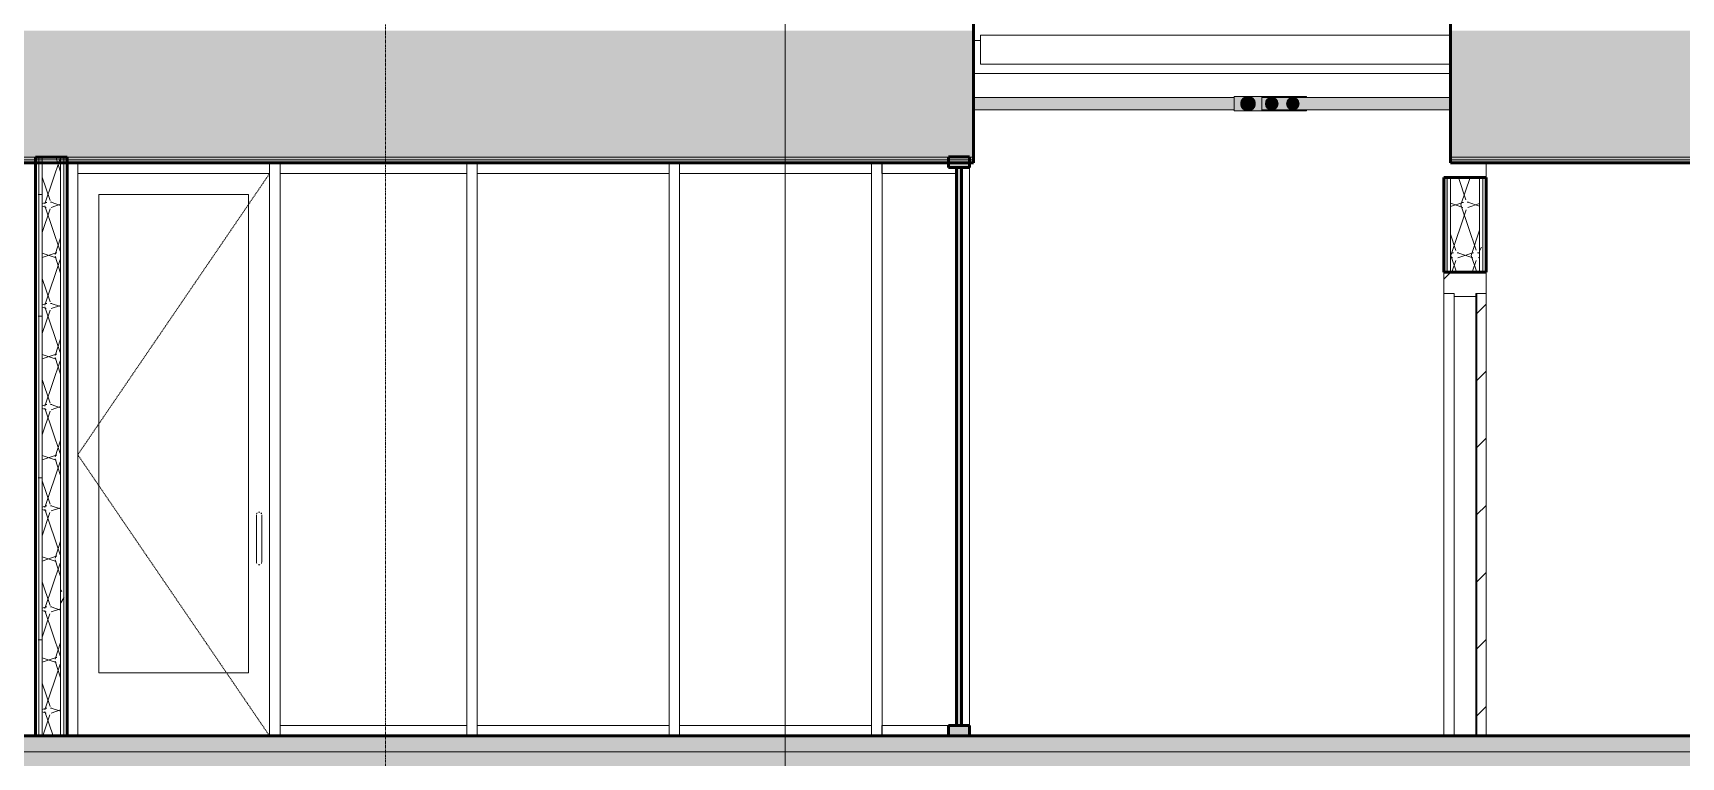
# Model space of a CAD drawing. Header units: inches. Extents: x 9661 to 15313, y -337 to 660.
# Drawn here: x 11468.3 to 11781, y -4 to 133.4 of the extents above; entities that cross this region are included whole.
import ezdxf

# ---------------------------------------------------------------- set-up
doc = ezdxf.new("R2010")
doc.units = ezdxf.units.IN
doc.header["$MEASUREMENT"] = 0
doc.linetypes.add('Dash 1_16_', pattern=[0.125, 0.0625, -0.0625])
doc.linetypes.add('Grid Line 1_2_', pattern=[0.875, 0.5, -0.125, 0.125, -0.125])
for name, color, linetype, lineweight in [('0-1', 7, 'Continuous', 5), ('0-3', 135, 'Continuous', 13), ('A-DOOR-1', 7, 'Dash 1_16_', 9), ('A-DOOR-2', 7, 'Continuous', 9), ('A-DOOR-3', 50, 'Continuous', 20), ('A-DOOR-FRAM', 31, 'Continuous', 9), ('A-DOOR-FRAM-1', 7, 'Continuous', 9), ('A-DOOR-FRAM-2', 50, 'Continuous', 20), ('A-FLOR-1', 135, 'Continuous', 13), ('A-FLOR-3', 251, 'Continuous', 5), ('A-FLOR-5', 192, 'Continuous', 50), ('A-FLOR-LEVL-1', 51, 'Grid Line 1_2_', 9), ('A-FLOR-MCUT', 51, 'Continuous', 13), ('A-FLOR-PATT-1', 8, 'Continuous', 9), ('A-GLAZ-CURT-2', 90, 'Continuous', 9), ('A-GLAZ-CURT-3', 250, 'Continuous', 50), ('A-GLAZ-CWMG-1', 55, 'Continuous', 9), ('A-GLAZ-CWMG-2', 27, 'Continuous', 9), ('A-GLAZ-CWMG-3', 250, 'Continuous', 50), ('A-WALL-1', 10, 'Continuous', 13), ('A-WALL-2', 135, 'Continuous', 13), ('A-WALL-PATT-1', 253, 'Continuous', 9), ('A-WALL-PATT-2', 7, 'Continuous', 9), ('G-ANNO-SYMB-1', 111, 'Continuous', 9), ('I-WALL-1', 31, 'Continuous', 5), ('I-WALL-2', 135, 'Continuous', 13), ('I-WALL-3', 250, 'Continuous', 50), ('P-PIPE-1', 55, 'Continuous', 9), ('P-PIPE-2', 8, 'Continuous', 5), ('P-PIPE-3', 94, 'Continuous', 9), ('S-BEAM-1', 55, 'Continuous', 9), ('S-GRID-1', 1, 'Grid Line 1_2_', 9)]:
    doc.layers.add(name, color=color, linetype=linetype, lineweight=lineweight)
pattern_1 = [(0, (11008.554, 72), (30.72, 7.68), [1.267, -21.773, 1.267, -21.773, -122.88]), (0, (11008.554, 72), (30.72, 7.68), [-46.08, 1.267, -44.813, 1.267, -21.773, -53.76]), (0, (11008.554, 72), (30.72, 7.68), [-115.2, 1.267, -14.093, 1.267, -37.133]), (120, (11020.074, 75.84), (-22.011075, 22.7643), [1.267, -21.773, 1.267, -21.773, -122.88]), (120, (11020.074, 75.84), (-22.011075, 22.7643), [-46.08, 1.267, -44.813, 1.267, -21.773, -53.76]), (120, (11020.074, 75.84), (-22.011075, 22.7643), [-115.2, 1.267, -14.093, 1.267, -37.133]), (240, (11023.914, 91.2), (-8.708925, -30.4443), [1.267, -21.773, 1.267, -21.773, -122.88]), (240, (11023.914, 91.2), (-8.708925, -30.4443), [-46.08, 1.267, -44.813, 1.267, -21.773, -53.76]), (240, (11023.914, 91.2), (-8.708925, -30.4443), [-115.2, 1.267, -14.093, 1.267, -37.133])]
pattern_2 = [(161.57, (11009.034, 72.48), (-3.8399538, -1.54e-05), [0, -27.322, 3.034, 0]), (18.43, (11008.074, 72.48), (-3.8399538, 1.54e-05), [0, -27.322, 3.034, 0]), (108.43, (11009.034, 72.48), (1.919622, -9.6005246), [9.106, -21.25]), (71.57, (11008.074, 72.48), (1.919622, 9.6005246), [9.106, -21.25])]
pattern_3 = [(45, (11008.554, 72), (-6.36396, 6.36396), [])]

# ---------------------------------------------------------------- blocks, each defined once
blk = doc.blocks.new('Storefront_Entry_Door-_Single_7051 - Store Front Single Door-2131102-BUILDING SECTION - EAST_WEST - LOOKING SOUTH2')
at = {"layer": 'A-DOOR-1'}
for p, q in [((11476.79, 53.37), (11513.19, 106.75)), ((11513.19, 0), (11476.79, 53.37))]:
    blk.add_line(p, q, dxfattribs=at)
at = {"layer": 'A-DOOR-2'}
for p, q in [((11510.69, 41), (11510.69, 34)), ((11511.69, 34), (11511.69, 41))]:
    blk.add_line(p, q, dxfattribs=at)
at = {"layer": 'A-DOOR-2', "flags": 128}
for points in [[(11510.69, 42), (11510.69, 42), (11510.69, 42), (11510.69, 41.99), (11510.69, 41.99), (11510.69, 41.98), (11510.69, 41.97), (11510.69, 41.96), (11510.69, 41.95), (11510.69, 41.94), (11510.69, 41.92), (11510.69, 41.9), (11510.69, 41.89), (11510.69, 41.87), (11510.69, 41.85), (11510.69, 41.83), (11510.69, 41.8), (11510.69, 41.78), (11510.69, 41.75), (11510.69, 41.72), (11510.69, 41.7), (11510.69, 41.67), (11510.69, 41.64), (11510.69, 41.61), (11510.69, 41.57), (11510.69, 41.54), (11510.69, 41.51), (11510.69, 41.47), (11510.69, 41.44), (11510.69, 41.4), (11510.69, 41.36), (11510.69, 41.32), (11510.69, 41.29), (11510.69, 41.25), (11510.69, 41.21), (11510.69, 41.17), (11510.69, 41.13), (11510.69, 41.09), (11510.69, 41.05), (11510.69, 41.01), (11510.69, 41)], [(11511.69, 41), (11511.69, 41.04), (11511.69, 41.08), (11511.69, 41.12), (11511.69, 41.16), (11511.69, 41.2), (11511.69, 41.24), (11511.69, 41.28), (11511.69, 41.31), (11511.69, 41.35), (11511.69, 41.39), (11511.69, 41.43), (11511.69, 41.46), (11511.69, 41.5), (11511.69, 41.53), (11511.69, 41.56), (11511.69, 41.6), (11511.69, 41.63), (11511.69, 41.66), (11511.69, 41.69), (11511.69, 41.72), (11511.69, 41.74), (11511.69, 41.77), (11511.69, 41.8), (11511.69, 41.82), (11511.69, 41.84), (11511.69, 41.86), (11511.69, 41.88), (11511.69, 41.9), (11511.69, 41.92), (11511.69, 41.93), (11511.69, 41.95), (11511.69, 41.96), (11511.69, 41.97), (11511.69, 41.98), (11511.69, 41.99), (11511.69, 41.99), (11511.69, 42), (11511.69, 42), (11511.69, 42)], [(11510.69, 34), (11510.69, 33.96), (11510.69, 33.92), (11510.69, 33.88), (11510.69, 33.84), (11510.69, 33.8), (11510.69, 33.76), (11510.69, 33.72), (11510.69, 33.69), (11510.69, 33.65), (11510.69, 33.61), (11510.69, 33.57), (11510.69, 33.54), (11510.69, 33.5), (11510.69, 33.47), (11510.69, 33.44), (11510.69, 33.4), (11510.69, 33.37), (11510.69, 33.34), (11510.69, 33.31), (11510.69, 33.28), (11510.69, 33.26), (11510.69, 33.23), (11510.69, 33.2), (11510.69, 33.18), (11510.69, 33.16), (11510.69, 33.14), (11510.69, 33.12), (11510.69, 33.1), (11510.69, 33.08), (11510.69, 33.07), (11510.69, 33.05), (11510.69, 33.04), (11510.69, 33.03), (11510.69, 33.02), (11510.69, 33.01), (11510.69, 33.01), (11510.69, 33), (11510.69, 33), (11510.69, 33)], [(11511.69, 33), (11511.69, 33), (11511.69, 33), (11511.69, 33.01), (11511.69, 33.01), (11511.69, 33.02), (11511.69, 33.03), (11511.69, 33.04), (11511.69, 33.05), (11511.69, 33.06), (11511.69, 33.08), (11511.69, 33.1), (11511.69, 33.11), (11511.69, 33.13), (11511.69, 33.15), (11511.69, 33.17), (11511.69, 33.2), (11511.69, 33.22), (11511.69, 33.25), (11511.69, 33.28), (11511.69, 33.3), (11511.69, 33.33), (11511.69, 33.36), (11511.69, 33.39), (11511.69, 33.43), (11511.69, 33.46), (11511.69, 33.49), (11511.69, 33.53), (11511.69, 33.56), (11511.69, 33.6), (11511.69, 33.64), (11511.69, 33.68), (11511.69, 33.71), (11511.69, 33.75), (11511.69, 33.79), (11511.69, 33.83), (11511.69, 33.87), (11511.69, 33.91), (11511.69, 33.95), (11511.69, 33.99), (11511.69, 34)]]:
    blk.add_lwpolyline(points, dxfattribs=at)
at = {"layer": 'A-DOOR-2'}
for centre, start, end in [((11511.19, 42), 135, 165), ((11511.19, 42), 90, 105), ((11511.19, 42), 75, 90), ((11511.19, 42), 15, 45), ((11511.19, 33), 180, 210), ((11511.19, 33), 255, 270), ((11511.19, 33), 270, 285), ((11511.19, 33), 330, 0)]:
    blk.add_arc(centre, 0.5, start, end, dxfattribs=at)
at = {"layer": 'A-DOOR-FRAM-1'}
for p, q in [((11513.19, 106.75), (11476.79, 106.75)), ((11476.79, 106.75), (11476.79, 0)), ((11513.19, 0), (11513.19, 106.75)), ((11480.79, 102.75), (11509.19, 102.75)), ((11480.79, 12), (11480.79, 102.75)), ((11509.19, 102.75), (11509.19, 12)), ((11509.19, 12), (11480.79, 12))]:
    blk.add_line(p, q, dxfattribs=at)
blk = doc.blocks.new('Rectangular Mullion - 2_ x 4_ rectangular-2112310-BUILDING SECTION - EAST_WEST - LOOKING SOUTH2')
at = {"layer": 'A-GLAZ-CWMG-1'}
for q in [(11629.38, 108.75), (11643.49, 106.75)]:
    blk.add_line((11629.38, 106.75), q, dxfattribs=at)
blk = doc.blocks.new('Rectangular Mullion - 2_ x 4_ rectangular-2131103-BUILDING SECTION - EAST_WEST - LOOKING SOUTH2')
at = {"layer": 'A-GLAZ-CWMG-1'}
blk.add_line((11645.99, 2), (11645.99, 107.88), dxfattribs=at)
blk = doc.blocks.new('Rectangular Mullion - 2_ x 4_ rectangular-2131104-BUILDING SECTION - EAST_WEST - LOOKING SOUTH2')
at = {"layer": 'A-GLAZ-CWMG-1'}
blk.add_line((11476.79, 0), (11476.79, 108.75), dxfattribs=at)
blk = doc.blocks.new('Rectangular Mullion - 2_ x 4_ rectangular-1978849-BUILDING SECTION - EAST_WEST - LOOKING SOUTH2')
at = {"layer": 'A-GLAZ-CWMG-1'}
for p, q in [((11476.79, 106.75), (11476.79, 108.75)), ((11476.79, 106.75), (11513.19, 106.75)), ((11513.19, 108.75), (11513.19, 106.75))]:
    blk.add_line(p, q, dxfattribs=at)
blk = doc.blocks.new('Rectangular Mullion - 2_ x 4_ rectangular-1978848-BUILDING SECTION - EAST_WEST - LOOKING SOUTH2')
at = {"layer": 'A-GLAZ-CWMG-1'}
for p, q in [((11515.19, 106.75), (11515.19, 108.75)), ((11515.19, 106.75), (11550.59, 106.75)), ((11550.59, 108.75), (11550.59, 106.75))]:
    blk.add_line(p, q, dxfattribs=at)
blk = doc.blocks.new('Rectangular Mullion - 2_ x 4_ rectangular-1978847-BUILDING SECTION - EAST_WEST - LOOKING SOUTH2')
at = {"layer": 'A-GLAZ-CWMG-1'}
for p, q in [((11515.19, 0), (11515.19, 2)), ((11550.59, 2), (11515.19, 2)), ((11550.59, 2), (11550.59, 0))]:
    blk.add_line(p, q, dxfattribs=at)
blk = doc.blocks.new('Rectangular Mullion - 2_ x 4_ rectangular-1978850-BUILDING SECTION - EAST_WEST - LOOKING SOUTH2')
at = {"layer": 'A-GLAZ-CWMG-1'}
for p, q in [((11552.59, 0), (11552.59, 2)), ((11588.98, 2), (11552.59, 2)), ((11588.98, 2), (11588.98, 0))]:
    blk.add_line(p, q, dxfattribs=at)
blk = doc.blocks.new('Rectangular Mullion - 2_ x 4_ rectangular-2112311-BUILDING SECTION - EAST_WEST - LOOKING SOUTH2')
at = {"layer": 'A-GLAZ-CWMG-1'}
for p in [(11629.38, 0), (11641.99, 2)]:
    blk.add_line(p, (11629.38, 2), dxfattribs=at)
blk = doc.blocks.new('Rectangular Mullion - 2_ x 4_ rectangular-2131101-BUILDING SECTION - EAST_WEST - LOOKING SOUTH2')
at = {"layer": 'A-GLAZ-CWMG-1'}
for p, q in [((11513.19, 108.75), (11513.19, 0)), ((11515.19, 0), (11515.19, 108.75))]:
    blk.add_line(p, q, dxfattribs=at)
blk = doc.blocks.new('Dimension Lumber - LVL - 3_5X5_5-V9-BUILDING SECTION - EAST_WEST - LOOKING SOUTH2')
at = {"layer": 'S-BEAM-1'}
for p, q in [((11648.09, 127.5), (11648.09, 133)), ((11648.09, 133), (11737.24, 133)), ((11648.09, 127.5), (11737.24, 127.5))]:
    blk.add_line(p, q, dxfattribs=at)
blk = doc.blocks.new('System Panel - Glazed-2075370-BUILDING SECTION - EAST_WEST - LOOKING SOUTH2')
at = {"layer": 'A-GLAZ-CURT-2'}
blk.add_hatch(color=256, dxfattribs=at).paths.add_polyline_path([(11643.99, 2), (11644.49, 2), (11644.49, 107.88), (11643.49, 107.88), (11643.49, 2)], flags=0)
at = {"layer": 'A-GLAZ-CURT-3'}
for p, q in [((11643.49, 107.88), (11643.49, 2)), ((11644.49, 107.88), (11643.49, 107.88)), ((11644.49, 2), (11644.49, 107.88)), ((11643.49, 2), (11644.49, 2))]:
    blk.add_line(p, q, dxfattribs=at)
blk = doc.blocks.new('Rectangular Mullion - 2_ x 4_ rectangular-2075366-BUILDING SECTION - EAST_WEST - LOOKING SOUTH2')
at = {"layer": 'A-GLAZ-CWMG-2'}
blk.add_hatch(color=256, dxfattribs=at).paths.add_polyline_path([(11643.99, 107.88), (11645.99, 107.88), (11645.99, 108.75), (11641.99, 108.75), (11641.99, 107.88), (11643.49, 107.88)], flags=0)
at = {"layer": 'A-GLAZ-CWMG-3'}
for p, q in [((11641.99, 109.88), (11641.99, 107.88)), ((11645.99, 109.88), (11641.99, 109.88)), ((11645.99, 107.88), (11645.99, 109.88)), ((11641.99, 107.88), (11645.99, 107.88))]:
    blk.add_line(p, q, dxfattribs=at)
blk = doc.blocks.new('Rectangular Mullion - 2_ x 4_ rectangular-2075367-BUILDING SECTION - EAST_WEST - LOOKING SOUTH2')
at = {"layer": 'A-GLAZ-CWMG-2'}
blk.add_hatch(color=256, dxfattribs=at).paths.add_polyline_path([(11643.99, 0), (11645.99, 0), (11645.99, 2), (11641.99, 2), (11641.99, 0), (11643.49, 0)], flags=0)
at = {"layer": 'A-GLAZ-CWMG-3'}
for p, q in [((11641.99, 2), (11641.99, 0)), ((11645.99, 2), (11641.99, 2)), ((11645.99, 0), (11645.99, 2)), ((11641.99, 0), (11645.99, 0))]:
    blk.add_line(p, q, dxfattribs=at)
blk = doc.blocks.new('Tee - PVC - Sch 40 - Standard-2080492-BUILDING SECTION - EAST_WEST - LOOKING SOUTH2')
at = {"layer": 'P-PIPE-1'}
h = blk.add_hatch(color=256, dxfattribs=at)
h.paths.add_polyline_path([(11704.14, 121.19), (11705.95, 121.19), (11705.95, 121.38), (11703.64, 121.33), (11703.79, 121.3), (11704.02, 121.19)], flags=0)
h.paths.add_polyline_path([(11702.63, 121.19), (11702.65, 121.2), (11703.1, 121.36), (11702.87, 121.38), (11701.45, 121.34), (11701.45, 121.19), (11702.52, 121.19)], flags=0)
h = blk.add_hatch(color=256, dxfattribs=at)
h.paths.add_polyline_path([(11703.33, 118.63), (11703.79, 118.71), (11704.02, 118.81), (11702.74, 118.77), (11702.97, 118.67)], flags=0)
h.paths.add_polyline_path([(11704.02, 121.19), (11703.88, 121.25), (11703.69, 121.33), (11703.33, 121.38), (11702.87, 121.29), (11702.73, 121.19), (11704.02, 121.19)], flags=0)
h = blk.add_hatch(color=256, dxfattribs=at)
h.paths.add_polyline_path([(11703.33, 118.63), (11705.95, 118.66), (11705.95, 118.81), (11704.01, 118.8), (11703.56, 118.64), (11703.42, 118.63)], flags=0)
h.paths.add_polyline_path([(11701.45, 118.63), (11703.01, 118.67), (11702.87, 118.7), (11702.63, 118.81), (11701.45, 118.77), (11701.45, 118.63)], flags=0)
for p, q in [((11705.95, 121.38), (11701.45, 121.38)), ((11705.95, 121.38), (11705.95, 121.19)), ((11701.45, 118.63), (11705.95, 118.63)), ((11705.95, 118.81), (11705.95, 118.63))]:
    blk.add_line(p, q, dxfattribs=at)
for radius, start, end in [(1.38, 60, 120), (1.37, 240, 300)]:
    blk.add_arc((11703.33, 120), radius, start, end, dxfattribs=at)
for points, knots in [([(11702.65, 121.2), (11702.69, 121.22), (11702.76, 121.25), (11702.86, 121.29), (11702.92, 121.31), (11702.94, 121.32)], [0.625, 0.625, 0.625, 0.625, 0.6875, 0.75, 0.7881189, 0.7881189, 0.7881189, 0.7881189]), ([(11703.01, 121.34), (11703.04, 121.34), (11703.15, 121.37), (11703.25, 121.38), (11703.33, 121.38)], [0.8286801, 0.8286801, 0.8286801, 0.8286801, 0.875, 1, 1, 1, 1]), ([(11703.33, 121.38), (11703.41, 121.38), (11703.51, 121.37), (11703.62, 121.34), (11703.65, 121.34)], [0, 0, 0, 0, 0.125, 0.1713199, 0.1713199, 0.1713199, 0.1713199]), ([(11703.72, 121.32), (11703.74, 121.31), (11703.8, 121.29), (11703.9, 121.25), (11703.97, 121.22), (11704.01, 121.2)], [0.2118811, 0.2118811, 0.2118811, 0.2118811, 0.25, 0.3125, 0.375, 0.375, 0.375, 0.375]), ([(11702.94, 118.68), (11702.92, 118.69), (11702.86, 118.71), (11702.76, 118.75), (11702.69, 118.78), (11702.65, 118.8)], [0.2118811, 0.2118811, 0.2118811, 0.2118811, 0.25, 0.3125, 0.375, 0.375, 0.375, 0.375]), ([(11703.33, 118.63), (11703.25, 118.63), (11703.15, 118.63), (11703.04, 118.66), (11703.01, 118.66)], [0, 0, 0, 0, 0.125, 0.1713199, 0.1713199, 0.1713199, 0.1713199]), ([(11703.65, 118.66), (11703.62, 118.66), (11703.51, 118.63), (11703.41, 118.63), (11703.33, 118.63)], [0.8286801, 0.8286801, 0.8286801, 0.8286801, 0.875, 1, 1, 1, 1]), ([(11704.01, 118.8), (11703.97, 118.78), (11703.9, 118.75), (11703.8, 118.71), (11703.74, 118.69), (11703.72, 118.68)], [0.625, 0.625, 0.625, 0.625, 0.6875, 0.75, 0.7881189, 0.7881189, 0.7881189, 0.7881189])]:
    blk.add_open_spline(points, degree=3, knots=knots, dxfattribs=at)
blk = doc.blocks.new('Tee - PVC - Sch 40 - Standard-V11-BUILDING SECTION - EAST_WEST - LOOKING SOUTH2')
at = {"layer": 'P-PIPE-1'}
h = blk.add_hatch(color=256, dxfattribs=at)
h.paths.add_polyline_path([(11698.83, 121.38), (11699.29, 121.3), (11699.67, 121.08), (11699.84, 120.93), (11700.02, 120.69), (11700.17, 120.31), (11700.2, 120), (11701.45, 120), (11701.45, 121.38), (11699.06, 121.38)], flags=0)
h.paths.add_polyline_path([(11696.2, 120), (11697.45, 120), (11697.55, 120.47), (11697.68, 120.74), (11697.89, 121), (11698.13, 121.18), (11698.15, 121.2), (11698.6, 121.36), (11698.37, 121.38), (11696.2, 121.36), (11696.2, 120.31)], flags=0)
h = blk.add_hatch(color=256, dxfattribs=at)
h.paths.add_polyline_path([(11700.16, 118.63), (11701.45, 118.66), (11701.45, 120), (11700.2, 119.99), (11700.11, 119.53), (11699.98, 119.26), (11699.77, 119), (11699.53, 118.82), (11699.51, 118.8), (11699.06, 118.64), (11699.29, 118.63), (11700.02, 118.63)], flags=0)
h.paths.add_polyline_path([(11698.83, 118.63), (11698.37, 118.7), (11697.99, 118.92), (11697.82, 119.07), (11697.64, 119.31), (11697.49, 119.69), (11697.45, 120), (11696.2, 120), (11696.2, 118.63), (11698.6, 118.63)], flags=0)
h = blk.add_hatch(color=256, dxfattribs=at)
h.paths.add_polyline_path([(11698.83, 118.63), (11699.29, 118.71), (11699.57, 118.85), (11699.9, 119.16), (11700.06, 119.41), (11700.16, 119.7), (11700.19, 120.09), (11700.11, 120.46), (11699.98, 120.74), (11699.67, 121.07), (11699.42, 121.23), (11699.19, 121.33), (11698.83, 121.38), (11698.37, 121.29), (11698.08, 121.15), (11697.75, 120.84), (11697.6, 120.59), (11697.49, 120.31), (11697.47, 119.91), (11697.55, 119.53), (11697.68, 119.26), (11697.99, 118.93), (11698.24, 118.77), (11698.5, 118.67)], flags=0)
h.paths.add_polyline_path([(11698.83, 118.81), (11698.5, 118.86), (11698.24, 118.97), (11697.99, 119.16), (11697.8, 119.41), (11697.68, 119.69), (11697.64, 120), (11697.69, 120.33), (11697.8, 120.59), (11697.99, 120.84), (11698.24, 121.03), (11698.58, 121.15), (11698.92, 121.18), (11699.14, 121.15), (11699.42, 121.03), (11699.67, 120.84), (11699.86, 120.59), (11699.98, 120.29), (11700.01, 119.95), (11699.94, 119.62), (11699.79, 119.31), (11699.67, 119.16), (11699.42, 118.97), (11699.12, 118.85)], flags=0)
for p, q in [((11701.45, 121.38), (11696.2, 121.38)), ((11696.2, 120), (11696.2, 121.38)), ((11696.2, 118.63), (11696.2, 120)), ((11701.45, 121.38), (11701.45, 120)), ((11701.45, 120), (11701.45, 118.63)), ((11696.2, 118.63), (11701.45, 118.63))]:
    blk.add_line(p, q, dxfattribs=at)
for start, end in [(0, 180), (180, 0)]:
    blk.add_arc((11698.83, 120), 1.38, start, end, dxfattribs=at)
for points in [[(11697.45, 120), (11697.46, 120.06), (11697.46, 120.17), (11697.48, 120.27), (11697.49, 120.32)], [(11697.49, 119.68), (11697.48, 119.73), (11697.46, 119.83), (11697.46, 119.94), (11697.45, 120)], [(11697.54, 120.47), (11697.55, 120.5), (11697.57, 120.55), (11697.59, 120.59), (11697.6, 120.61)], [(11697.6, 119.39), (11697.59, 119.41), (11697.57, 119.45), (11697.55, 119.5), (11697.54, 119.53)], [(11700.06, 120.61), (11700.07, 120.59), (11700.09, 120.55), (11700.11, 120.5), (11700.12, 120.47)], [(11700.17, 120.32), (11700.18, 120.27), (11700.2, 120.17), (11700.2, 120.06), (11700.2, 120)], [(11700.2, 120), (11700.2, 119.94), (11700.2, 119.83), (11700.18, 119.73), (11700.17, 119.68)]]:
    blk.add_open_spline(points, degree=3, dxfattribs=at)
for points, knots in [([(11697.68, 120.75), (11697.69, 120.77), (11697.71, 120.8), (11697.75, 120.86), (11697.79, 120.9), (11697.81, 120.93), (11697.82, 120.93)], [0.3170585, 0.3170585, 0.3170585, 0.3170585, 0.34375, 0.375, 0.40625, 0.4209284, 0.4209284, 0.4209284, 0.4209284]), ([(11697.82, 119.07), (11697.81, 119.07), (11697.79, 119.1), (11697.75, 119.14), (11697.71, 119.2), (11697.69, 119.23), (11697.68, 119.25)], [0.5790716, 0.5790716, 0.5790716, 0.5790716, 0.59375, 0.625, 0.65625, 0.6829415, 0.6829415, 0.6829415, 0.6829415]), ([(11697.89, 121), (11697.89, 121.01), (11697.91, 121.02), (11697.94, 121.05), (11697.99, 121.09), (11698.06, 121.14), (11698.15, 121.2), (11698.26, 121.25), (11698.36, 121.29), (11698.42, 121.31), (11698.44, 121.32)], [0.4670243, 0.4670243, 0.4670243, 0.4670243, 0.46875, 0.5, 0.53125, 0.5625, 0.625, 0.6875, 0.75, 0.7881189, 0.7881189, 0.7881189, 0.7881189]), ([(11698.44, 118.68), (11698.42, 118.69), (11698.36, 118.71), (11698.26, 118.75), (11698.15, 118.8), (11698.06, 118.86), (11697.99, 118.91), (11697.94, 118.95), (11697.91, 118.98), (11697.89, 118.99), (11697.89, 119)], [0.2118811, 0.2118811, 0.2118811, 0.2118811, 0.25, 0.3125, 0.375, 0.4375, 0.46875, 0.5, 0.53125, 0.5329757, 0.5329757, 0.5329757, 0.5329757]), ([(11698.51, 121.34), (11698.54, 121.34), (11698.65, 121.37), (11698.75, 121.38), (11698.83, 121.38)], [0.8286801, 0.8286801, 0.8286801, 0.8286801, 0.875, 1, 1, 1, 1]), ([(11698.83, 121.38), (11698.91, 121.38), (11699.01, 121.37), (11699.12, 121.34), (11699.15, 121.34)], [0, 0, 0, 0, 0.125, 0.1713199, 0.1713199, 0.1713199, 0.1713199]), ([(11699.22, 121.32), (11699.24, 121.31), (11699.3, 121.29), (11699.4, 121.25), (11699.51, 121.2), (11699.6, 121.14), (11699.67, 121.09), (11699.72, 121.05), (11699.75, 121.02), (11699.77, 121.01), (11699.77, 121)], [0.2118811, 0.2118811, 0.2118811, 0.2118811, 0.25, 0.3125, 0.375, 0.4375, 0.46875, 0.5, 0.53125, 0.5329757, 0.5329757, 0.5329757, 0.5329757]), ([(11699.77, 119), (11699.77, 118.99), (11699.75, 118.98), (11699.72, 118.95), (11699.67, 118.91), (11699.6, 118.86), (11699.51, 118.8), (11699.4, 118.75), (11699.3, 118.71), (11699.24, 118.69), (11699.22, 118.68)], [0.4670243, 0.4670243, 0.4670243, 0.4670243, 0.46875, 0.5, 0.53125, 0.5625, 0.625, 0.6875, 0.75, 0.7881189, 0.7881189, 0.7881189, 0.7881189]), ([(11699.84, 120.93), (11699.85, 120.93), (11699.87, 120.9), (11699.9, 120.86), (11699.94, 120.8), (11699.97, 120.77), (11699.98, 120.75)], [0.5790716, 0.5790716, 0.5790716, 0.5790716, 0.59375, 0.625, 0.65625, 0.6829415, 0.6829415, 0.6829415, 0.6829415]), ([(11699.98, 119.25), (11699.97, 119.23), (11699.94, 119.2), (11699.9, 119.14), (11699.87, 119.1), (11699.85, 119.07), (11699.84, 119.07)], [0.3170585, 0.3170585, 0.3170585, 0.3170585, 0.34375, 0.375, 0.40625, 0.4209284, 0.4209284, 0.4209284, 0.4209284]), ([(11700.13, 119.57), (11700.13, 119.55), (11700.12, 119.51), (11700.09, 119.45), (11700.07, 119.41), (11700.06, 119.39)], [0.17075319, 0.17075319, 0.17075319, 0.17075319, 0.1875, 0.21875, 0.25, 0.25, 0.25, 0.25]), ([(11698.83, 118.63), (11698.75, 118.63), (11698.65, 118.63), (11698.54, 118.66), (11698.51, 118.66)], [0, 0, 0, 0, 0.125, 0.1713199, 0.1713199, 0.1713199, 0.1713199]), ([(11699.15, 118.66), (11699.12, 118.66), (11699.01, 118.63), (11698.91, 118.63), (11698.83, 118.63)], [0.8286801, 0.8286801, 0.8286801, 0.8286801, 0.875, 1, 1, 1, 1])]:
    blk.add_open_spline(points, degree=3, knots=knots, dxfattribs=at)
blk = doc.blocks.new('Tee - PVC - Sch 40 - Standard-V12-BUILDING SECTION - EAST_WEST - LOOKING SOUTH2')
at = {"layer": 'P-PIPE-1'}
h = blk.add_hatch(color=256, dxfattribs=at)
h.paths.add_polyline_path([(11708.02, 121.19), (11709.95, 121.19), (11709.95, 121.38), (11707.64, 121.33), (11707.79, 121.3), (11708.02, 121.19)], flags=0)
h.paths.add_polyline_path([(11706.52, 121.19), (11706.65, 121.2), (11707.1, 121.36), (11706.87, 121.38), (11705.95, 121.34), (11705.95, 121.19), (11706.49, 121.19)], flags=0)
h = blk.add_hatch(color=256, dxfattribs=at)
h.paths.add_polyline_path([(11707.33, 118.63), (11707.79, 118.71), (11708.02, 118.81), (11706.74, 118.77), (11706.97, 118.67)], flags=0)
h.paths.add_polyline_path([(11707.79, 121.19), (11707.92, 121.23), (11707.69, 121.33), (11707.33, 121.38), (11706.87, 121.29), (11706.73, 121.19), (11707.64, 121.19)], flags=0)
h = blk.add_hatch(color=256, dxfattribs=at)
h.paths.add_polyline_path([(11707.33, 118.63), (11709.95, 118.64), (11709.95, 118.81), (11708.01, 118.8), (11707.56, 118.64), (11707.42, 118.63)], flags=0)
h.paths.add_polyline_path([(11707.09, 118.63), (11707.01, 118.67), (11706.87, 118.7), (11706.63, 118.81), (11705.95, 118.8), (11705.95, 118.63), (11706.97, 118.63)], flags=0)
for p, q in [((11709.95, 121.38), (11705.95, 121.38)), ((11709.95, 121.38), (11709.95, 121.19)), ((11705.95, 118.63), (11709.95, 118.63)), ((11709.95, 118.81), (11709.95, 118.63))]:
    blk.add_line(p, q, dxfattribs=at)
for radius, start, end in [(1.38, 60, 120), (1.37, 240, 300)]:
    blk.add_arc((11707.33, 120), radius, start, end, dxfattribs=at)
for points, knots in [([(11706.65, 121.2), (11706.69, 121.22), (11706.76, 121.25), (11706.86, 121.29), (11706.92, 121.31), (11706.94, 121.32)], [0.625, 0.625, 0.625, 0.625, 0.6875, 0.75, 0.7881189, 0.7881189, 0.7881189, 0.7881189]), ([(11707.01, 121.34), (11707.04, 121.34), (11707.15, 121.37), (11707.25, 121.38), (11707.33, 121.38)], [0.8286801, 0.8286801, 0.8286801, 0.8286801, 0.875, 1, 1, 1, 1]), ([(11707.33, 121.38), (11707.41, 121.38), (11707.51, 121.37), (11707.62, 121.34), (11707.65, 121.34)], [0, 0, 0, 0, 0.125, 0.1713199, 0.1713199, 0.1713199, 0.1713199]), ([(11707.72, 121.32), (11707.74, 121.31), (11707.8, 121.29), (11707.9, 121.25), (11707.97, 121.22), (11708.01, 121.2)], [0.2118811, 0.2118811, 0.2118811, 0.2118811, 0.25, 0.3125, 0.375, 0.375, 0.375, 0.375]), ([(11706.94, 118.68), (11706.92, 118.69), (11706.86, 118.71), (11706.76, 118.75), (11706.69, 118.78), (11706.65, 118.8)], [0.2118811, 0.2118811, 0.2118811, 0.2118811, 0.25, 0.3125, 0.375, 0.375, 0.375, 0.375]), ([(11707.33, 118.63), (11707.25, 118.63), (11707.15, 118.63), (11707.04, 118.66), (11707.01, 118.66)], [0, 0, 0, 0, 0.125, 0.1713199, 0.1713199, 0.1713199, 0.1713199]), ([(11707.65, 118.66), (11707.62, 118.66), (11707.51, 118.63), (11707.41, 118.63), (11707.33, 118.63)], [0.8286801, 0.8286801, 0.8286801, 0.8286801, 0.875, 1, 1, 1, 1]), ([(11708.01, 118.8), (11707.97, 118.78), (11707.9, 118.75), (11707.8, 118.71), (11707.74, 118.69), (11707.72, 118.68)], [0.625, 0.625, 0.625, 0.625, 0.6875, 0.75, 0.7881189, 0.7881189, 0.7881189, 0.7881189])]:
    blk.add_open_spline(points, degree=3, knots=knots, dxfattribs=at)
blk = doc.blocks.new('HOLLOW METAL - UNIT DOOR-V16-BUILDING SECTION - EAST_WEST - LOOKING SOUTH2')
at = {"layer": 'A-DOOR-FRAM'}
h = blk.add_hatch(dxfattribs=at)
h.set_pattern_fill('FP_10', color=256, style=0, pattern_type=2)
h.set_pattern_definition(pattern_3)
h.paths.add_polyline_path([(11737.93, 83.38), (11742.05, 83.38), (11742.05, 84), (11743.99, 84), (11743.99, 88), (11735.99, 88), (11735.99, 84), (11737.93, 84)], flags=0)
h = blk.add_hatch(dxfattribs=at)
h.set_pattern_fill('FP_10', color=256, style=0, pattern_type=2)
h.set_pattern_definition(pattern_3)
h.paths.add_polyline_path([(11743.99, 0), (11743.99, 84), (11742.24, 84), (11742.24, 0)], flags=0)
at = {"layer": 'A-DOOR-3'}
for p, q in [((11742.24, 84), (11742.24, 0)), ((11743.99, 84), (11742.24, 84)), ((11743.99, 0), (11743.99, 84)), ((11742.24, 0), (11743.99, 0))]:
    blk.add_line(p, q, dxfattribs=at)
at = {"layer": 'A-DOOR-FRAM-1'}
for p, q in [((11735.99, 0), (11735.99, 84)), ((11737.93, 0), (11737.93, 83.38)), ((11742.05, 0), (11742.05, 83.38))]:
    blk.add_line(p, q, dxfattribs=at)
at = {"layer": 'A-DOOR-FRAM-2'}
for p, q in [((11743.99, 88), (11735.99, 88)), ((11735.99, 88), (11735.99, 84)), ((11743.99, 84), (11743.99, 88)), ((11735.99, 84), (11737.93, 84)), ((11737.93, 84), (11737.93, 83.38)), ((11737.93, 83.38), (11742.05, 83.38)), ((11742.05, 83.38), (11742.05, 84)), ((11742.05, 84), (11743.99, 84))]:
    blk.add_line(p, q, dxfattribs=at)
blk = doc.blocks.new('CTR - 1st Phase - Common Walls_rvt-1-BUILDING SECTION - EAST_WEST - LOOKING SOUTH2')
at = {"layer": 'A-WALL-PATT-1'}
h = blk.add_hatch(dxfattribs=at)
h.set_pattern_fill('FP_4', color=256, style=0, pattern_type=2)
h.set_pattern_definition(pattern_2)
h.paths.add_polyline_path([(11473.54, 0), (11473.54, 109.87), (11470.04, 109.87), (11470.04, 0)], flags=0)
h = blk.add_hatch(dxfattribs=at)
h.set_pattern_fill('FP_4', color=256, style=0, pattern_type=2)
h.set_pattern_definition(pattern_2)
h.paths.add_polyline_path([(11737.24, 88), (11742.74, 88), (11742.74, 106), (11737.24, 106), (11737.24, 105.35)], flags=0)
at = {"layer": 'A-WALL-PATT-2'}
h = blk.add_hatch(dxfattribs=at)
h.set_pattern_fill('FP_1', color=256, style=0, pattern_type=2)
h.set_pattern_definition(pattern_1)
h.paths.add_polyline_path([(11469.41, 0), (11469.41, 108.75), (11468.79, 108.75), (11468.79, 0)], flags=0)
h = blk.add_hatch(dxfattribs=at)
h.set_pattern_fill('FP_1', color=256, style=0, pattern_type=2)
h.set_pattern_definition(pattern_1)
h.paths.add_polyline_path([(11470.04, 0), (11470.04, 108.75), (11469.41, 108.75), (11469.41, 0)], flags=0)
h = blk.add_hatch(dxfattribs=at)
h.set_pattern_fill('FP_1', color=256, style=0, pattern_type=2)
h.set_pattern_definition(pattern_1)
h.paths.add_polyline_path([(11473.54, 0), (11474.16, 0), (11474.16, 108.75), (11473.54, 108.75), (11473.54, 12)], flags=0)
h = blk.add_hatch(dxfattribs=at)
h.set_pattern_fill('FP_1', color=256, style=0, pattern_type=2)
h.set_pattern_definition(pattern_1)
h.paths.add_polyline_path([(11474.16, 0), (11474.79, 0), (11474.79, 108.75), (11474.16, 108.75), (11474.16, 12)], flags=0)
h = blk.add_hatch(dxfattribs=at)
h.set_pattern_fill('FP_1', color=256, style=0, pattern_type=2)
h.set_pattern_definition(pattern_1)
h.paths.add_polyline_path([(11742.74, 88), (11743.36, 88), (11743.36, 106), (11742.74, 106), (11742.74, 105.35)], flags=0)
at = {"layer": 'I-WALL-1'}
blk.add_hatch(color=256, dxfattribs=at).paths.add_polyline_path([(11736.61, 88), (11736.61, 106), (11735.99, 106), (11735.99, 88)], flags=0)
at = {"layer": 'P-PIPE-1'}
for points in [[(11698.83, 118.81), (11699.14, 118.85), (11699.43, 118.98), (11699.67, 119.17), (11699.89, 119.49), (11699.98, 119.7), (11700.01, 120.08), (11699.98, 120.31), (11699.86, 120.59), (11699.67, 120.84), (11699.41, 121.03), (11699.09, 121.15), (11698.83, 121.19), (11698.5, 121.14), (11698.23, 121.03), (11697.99, 120.84), (11697.77, 120.51), (11697.68, 120.31), (11697.65, 119.92), (11697.7, 119.64), (11697.85, 119.34), (11697.99, 119.16), (11698.24, 118.97), (11698.52, 118.85), (11698.74, 118.82)], [(11703.33, 118.81), (11703.64, 118.85), (11703.92, 118.97), (11704.22, 119.22), (11704.36, 119.41), (11704.48, 119.69), (11704.51, 120.02), (11704.45, 120.36), (11704.36, 120.59), (11704.17, 120.84), (11703.88, 121.05), (11703.64, 121.15), (11703.32, 121.19), (11703.01, 121.14), (11702.73, 121.02), (11702.49, 120.83), (11702.3, 120.59), (11702.17, 120.18), (11702.14, 120), (11702.18, 119.69), (11702.3, 119.4), (11702.5, 119.16), (11702.74, 118.97), (11703.03, 118.85), (11703.24, 118.82)], [(11707.33, 118.81), (11707.64, 118.85), (11707.92, 118.97), (11708.22, 119.22), (11708.36, 119.41), (11708.48, 119.69), (11708.51, 120.05), (11708.48, 120.31), (11708.34, 120.62), (11708.17, 120.84), (11707.92, 121.03), (11707.64, 121.15), (11707.29, 121.18), (11706.99, 121.13), (11706.71, 121.01), (11706.47, 120.81), (11706.25, 120.48), (11706.18, 120.31), (11706.15, 119.97), (11706.19, 119.66), (11706.32, 119.38), (11706.52, 119.14), (11706.77, 118.96), (11707.06, 118.85), (11707.24, 118.82)]]:
    blk.add_hatch(color=256, dxfattribs=at).paths.add_polyline_path(points, flags=0)
at = {"layer": 'P-PIPE-2'}
for points in [[(11693.12, 120), (11696.2, 120), (11696.2, 121.19), (11646.74, 121.15), (11646.74, 120), (11671.59, 120)], [(11646.74, 118.81), (11696.2, 118.85), (11696.2, 120), (11646.74, 120), (11646.74, 118.82)]]:
    blk.add_hatch(color=256, dxfattribs=at).paths.add_polyline_path(points, flags=0)
h = blk.add_hatch(color=256, dxfattribs=at)
h.paths.add_polyline_path([(11707.33, 121.19), (11707.68, 121.13), (11707.96, 121), (11708.2, 120.8), (11708.38, 120.55), (11708.48, 120.31), (11708.52, 120), (11737.24, 120), (11737.24, 121.19), (11707.44, 121.19)], flags=0)
h.paths.add_polyline_path([(11704.52, 120), (11706.15, 120.03), (11706.18, 120.31), (11706.3, 120.59), (11706.49, 120.84), (11706.74, 121.03), (11707.02, 121.15), (11707.02, 121.19), (11703.64, 121.15), (11703.94, 121.02), (11704.18, 120.82), (11704.37, 120.58), (11704.48, 120.31), (11704.51, 120.02)], flags=0)
h.paths.add_polyline_path([(11701.45, 120), (11702.14, 120), (11702.18, 120.31), (11702.3, 120.59), (11702.49, 120.84), (11702.74, 121.03), (11703.02, 121.15), (11703.02, 121.19), (11701.45, 121.15), (11701.45, 120.17)], flags=0)
h = blk.add_hatch(color=256, dxfattribs=at)
h.paths.add_polyline_path([(11707.33, 118.81), (11737.24, 118.85), (11737.24, 120), (11708.52, 120), (11708.46, 119.65), (11708.33, 119.37), (11708.13, 119.13), (11707.88, 118.95), (11707.59, 118.85)], flags=0)
h.paths.add_polyline_path([(11707.33, 118.81), (11707.02, 118.85), (11706.74, 118.97), (11706.44, 119.22), (11706.3, 119.41), (11706.18, 119.69), (11706.14, 120), (11704.51, 119.98), (11704.47, 119.67), (11704.35, 119.39), (11704.15, 119.15), (11703.88, 118.95), (11703.62, 118.85), (11703.64, 118.81), (11707.22, 118.81)], flags=0)
h.paths.add_polyline_path([(11702.49, 118.81), (11703.02, 118.85), (11702.74, 118.97), (11702.49, 119.16), (11702.3, 119.41), (11702.17, 119.82), (11702.14, 120), (11701.45, 120), (11701.45, 118.81), (11702.14, 118.81)], flags=0)
at = {"layer": 'A-WALL-1'}
for p, q in [((11469.41, 109.87), (11469.41, 0)), ((11470.04, 109.87), (11470.04, 0)), ((11473.54, 109.87), (11473.54, 0)), ((11474.16, 109.87), (11474.16, 0)), ((11736.61, 88), (11736.61, 106)), ((11737.24, 88), (11737.24, 106)), ((11742.74, 88), (11742.74, 106)), ((11743.36, 88), (11743.36, 106))]:
    blk.add_line(p, q, dxfattribs=at)
at = {"layer": 'A-WALL-2'}
blk.add_line((11737.24, 125.75), (11646.74, 125.75), dxfattribs=at)
at = {"layer": 'I-WALL-2'}
blk.add_line((11743.99, 108.75), (11743.99, 106), dxfattribs=at)
at = {"layer": 'I-WALL-3'}
for p, q in [((11474.79, 109.87), (11468.79, 109.87)), ((11468.79, 109.87), (11468.79, 0)), ((11474.79, 0), (11474.79, 109.87)), ((11743.99, 106), (11735.99, 106)), ((11735.99, 106), (11735.99, 88)), ((11743.99, 88), (11743.99, 106)), ((11735.99, 88), (11743.99, 88)), ((11468.79, 0), (11474.79, 0))]:
    blk.add_line(p, q, dxfattribs=at)
at = {"layer": 'P-PIPE-1'}
for p, q in [((11696.2, 121.19), (11646.74, 121.19)), ((11737.24, 121.19), (11701.45, 121.19)), ((11646.74, 118.81), (11696.2, 118.81)), ((11701.45, 118.81), (11737.24, 118.81))]:
    blk.add_line(p, q, dxfattribs=at)
at = {"layer": 'P-PIPE-3'}
for centre, start, end in [((11698.83, 120), 0, 180), ((11698.83, 120), 180, 0), ((11703.33, 120), 0, 180), ((11703.33, 120), 180, 0), ((11707.33, 120), 0, 180), ((11707.33, 120), 180, 0)]:
    blk.add_arc(centre, 1.19, start, end, dxfattribs=at)
at = {"layer": '0-3'}
for name, p in [('Dimension Lumber - LVL - 3_5X5_5-V9-BUILDING SECTION - EAST_WEST - LOOKING SOUTH2', (0, 0)), ('Tee - PVC - Sch 40 - Standard-V11-BUILDING SECTION - EAST_WEST - LOOKING SOUTH2', (0, 0)), ('Tee - PVC - Sch 40 - Standard-2080492-BUILDING SECTION - EAST_WEST - LOOKING SOUTH2', (0, 0)), ('Tee - PVC - Sch 40 - Standard-V12-BUILDING SECTION - EAST_WEST - LOOKING SOUTH2', (0, 0)), ('Rectangular Mullion - 2_ x 4_ rectangular-2075366-BUILDING SECTION - EAST_WEST - LOOKING SOUTH2', (0, 0)), ('Rectangular Mullion - 2_ x 4_ rectangular-2131104-BUILDING SECTION - EAST_WEST - LOOKING SOUTH2', (0, 0)), ('Rectangular Mullion - 2_ x 4_ rectangular-1978849-BUILDING SECTION - EAST_WEST - LOOKING SOUTH2', (0, 0)), ('Storefront_Entry_Door-_Single_7051 - Store Front Single Door-2131102-BUILDING SECTION - EAST_WEST - LOOKING SOUTH2', (0, 0)), ('Rectangular Mullion - 2_ x 4_ rectangular-2131101-BUILDING SECTION - EAST_WEST - LOOKING SOUTH2', (0, 0)), ('Rectangular Mullion - 2_ x 4_ rectangular-1978848-BUILDING SECTION - EAST_WEST - LOOKING SOUTH2', (0, 0)), ('Rectangular Mullion - 2_ x 4_ rectangular-2131101-BUILDING SECTION - EAST_WEST - LOOKING SOUTH2', (37.4, 0)), ('Rectangular Mullion - 2_ x 4_ rectangular-1978849-BUILDING SECTION - EAST_WEST - LOOKING SOUTH2', (75.8, 0)), ('Rectangular Mullion - 2_ x 4_ rectangular-2131101-BUILDING SECTION - EAST_WEST - LOOKING SOUTH2', (75.8, 0)), ('Rectangular Mullion - 2_ x 4_ rectangular-1978849-BUILDING SECTION - EAST_WEST - LOOKING SOUTH2', (114.2, 0)), ('Rectangular Mullion - 2_ x 4_ rectangular-2131101-BUILDING SECTION - EAST_WEST - LOOKING SOUTH2', (114.2, 0)), ('Rectangular Mullion - 2_ x 4_ rectangular-2112310-BUILDING SECTION - EAST_WEST - LOOKING SOUTH2', (0, 0)), ('System Panel - Glazed-2075370-BUILDING SECTION - EAST_WEST - LOOKING SOUTH2', (0, 0)), ('Rectangular Mullion - 2_ x 4_ rectangular-2131103-BUILDING SECTION - EAST_WEST - LOOKING SOUTH2', (0, 0)), ('HOLLOW METAL - UNIT DOOR-V16-BUILDING SECTION - EAST_WEST - LOOKING SOUTH2', (0, 0)), ('Rectangular Mullion - 2_ x 4_ rectangular-1978847-BUILDING SECTION - EAST_WEST - LOOKING SOUTH2', (0, 0)), ('Rectangular Mullion - 2_ x 4_ rectangular-1978850-BUILDING SECTION - EAST_WEST - LOOKING SOUTH2', (0, 0)), ('Rectangular Mullion - 2_ x 4_ rectangular-1978850-BUILDING SECTION - EAST_WEST - LOOKING SOUTH2', (38.4, 0)), ('Rectangular Mullion - 2_ x 4_ rectangular-2112311-BUILDING SECTION - EAST_WEST - LOOKING SOUTH2', (0, 0)), ('Rectangular Mullion - 2_ x 4_ rectangular-2075367-BUILDING SECTION - EAST_WEST - LOOKING SOUTH2', (0, 0))]:
    blk.add_blockref(name, p, dxfattribs=at)
blk = doc.blocks.new('CTR - 1st Phase -Stairs _ Elevators_rvt-1-BUILDING SECTION - EAST_WEST - LOOKING SOUTH2')
at = {"layer": 'A-FLOR-1'}
blk.add_line((11646.74, 132), (11648.09, 132), dxfattribs=at)

msp = doc.modelspace()

# ---------------------------------------------------------------- hatches: boundary and pattern name
at = {"layer": 'A-FLOR-3'}
h = msp.add_hatch(color=256, dxfattribs=at)
h.paths.add_polyline_path([(11929.93, 109.37), (12081.06, 109.37), (12081.06, 109.87), (11737.24, 109.87), (11737.24, 109.37), (11842.99, 109.37)], flags=0)
h.paths.add_polyline_path([(11322.28, 109.37), (11470.04, 109.37), (11470.04, 109.87), (11284.91, 109.87), (11284.91, 109.37), (11321.68, 109.37)], flags=0)
h.paths.add_polyline_path([(11629.38, 109.37), (11646.74, 109.37), (11646.74, 109.87), (11473.54, 109.87), (11473.54, 109.37), (11628.53, 109.37)], flags=0)
h.paths.add_polyline_path([(10638.23, 109.37), (10813.86, 109.37), (10813.86, 109.87), (10457.54, 109.87), (10457.54, 109.37), (10595.17, 109.37)], flags=0)
h.paths.add_polyline_path([(10450.83, 109.37), (10452.04, 109.37), (10452.04, 109.87), (10450.69, 109.87), (10450.69, 109.37), (10450.79, 109.37)], flags=0)
h.paths.add_polyline_path([(10361.54, 109.37), (10361.54, 109.87), (10017.71, 109.87), (10017.71, 109.37), (10336.83, 109.37)], flags=0)
at = {"layer": 'A-FLOR-PATT-1'}
h = msp.add_hatch(dxfattribs=at)
h.set_pattern_fill('FP_4', color=256, style=0, pattern_type=2)
h.set_pattern_definition(pattern_2)
h.paths.add_polyline_path([(12115.84, 109.87), (12115.84, 133.87), (11737.24, 133.87), (11737.24, 109.87), (12112.92, 109.87)], flags=0)
h.paths.add_polyline_path([(11585.47, 109.87), (11646.74, 109.87), (11646.74, 133.87), (11250.14, 133.87), (11250.14, 109.87), (11542.99, 109.87)], flags=0)
h.paths.add_polyline_path([(10848.64, 109.87), (10848.64, 133.87), (10450.69, 133.87), (10450.69, 109.87), (10848.21, 109.87)], flags=0)
h.paths.add_polyline_path([(10009.84, 109.87), (10361.54, 109.87), (10361.54, 133.87), (9982.94, 133.87), (9982.94, 109.87), (10009.09, 109.87)], flags=0)
h = msp.add_hatch(dxfattribs=at)
h.set_pattern_fill('FP_1', color=256, style=0, pattern_type=2)
h.set_pattern_definition(pattern_1)
h.paths.add_polyline_path([(12059.1, 108.75), (12081.06, 108.75), (12081.06, 109.37), (11737.24, 109.37), (11737.24, 108.75), (12016.04, 108.75)], flags=0)
h.paths.add_polyline_path([(11473.54, 108.75), (11646.74, 108.75), (11646.74, 109.37), (11473.54, 109.37), (11473.54, 109.05)], flags=0)
h.paths.add_polyline_path([(11470.04, 108.75), (11470.04, 109.37), (11284.91, 109.37), (11284.91, 108.75), (11467.79, 108.75)], flags=0)
h.paths.add_polyline_path([(10552.11, 108.75), (10813.86, 108.75), (10813.83, 109.37), (10595.17, 109.37), (10457.54, 109.37), (10457.54, 108.75), (10509.06, 108.75)], flags=0)
h.paths.add_polyline_path([(10450.87, 108.75), (10452.04, 108.75), (10452.04, 109.37), (10450.69, 109.37), (10450.69, 108.75), (10450.79, 108.75)], flags=0)
h.paths.add_polyline_path([(10118.16, 108.75), (10361.54, 108.75), (10361.54, 109.37), (10017.71, 109.37), (10017.71, 108.75), (10035.43, 108.75)], flags=0)
h = msp.add_hatch(dxfattribs=at)
h.set_pattern_fill('FP_2', color=256, style=0, pattern_type=2)
h.set_pattern_definition([(0, (11008.554, 72), (15.36, 3.84), [1.267, -10.253, 1.267, -10.253, -61.44]), (0, (11008.554, 72), (15.36, 3.84), [-23.04, 1.267, -21.773, 1.267, -10.253, -26.88]), (0, (11008.554, 72), (15.36, 3.84), [-57.6, 1.267, -6.413, 1.267, -17.933]), (120, (11014.314, 73.92), (-11.005538, 11.38215), [1.267, -10.253, 1.267, -10.253, -61.44]), (120, (11014.314, 73.92), (-11.005538, 11.38215), [-23.04, 1.267, -21.773, 1.267, -10.253, -26.88]), (120, (11014.314, 73.92), (-11.005538, 11.38215), [-57.6, 1.267, -6.413, 1.267, -17.933]), (240, (11016.234, 81.6), (-4.354462, -15.22215), [1.267, -10.253, 1.267, -10.253, -61.44]), (240, (11016.234, 81.6), (-4.354462, -15.22215), [-23.04, 1.267, -21.773, 1.267, -10.253, -26.88]), (240, (11016.234, 81.6), (-4.354462, -15.22215), [-57.6, 1.267, -6.413, 1.267, -17.933])])
h.paths.add_polyline_path([(11509.19, -3), (12087.19, -3), (12087.19, 0), (11278.79, 0), (11278.79, -3), (11499.36, -3)], flags=0)
h.paths.add_polyline_path([(10450.79, -3), (10819.99, -3), (10819.99, 0), (10011.59, 0), (10011.59, -3), (10422.94, -3)], flags=0)
h = msp.add_hatch(dxfattribs=at)
h.set_pattern_fill('FP_19', color=256, style=0, pattern_type=2)
h.set_pattern_definition([(50, (11008.554, 72), (27.5427, -2.4099), [2.88, -31.68]), (355, (11008.554, 72), (-5.32784, 28.8843), [2.304, -25.344]), (100.451, (11010.85, 71.8), (22.2153, 26.4739), [2.448, -26.924]), (46.184, (11008.554, 79.68), (40.9819, -6.3564), [4.32, -47.52]), (96.636, (11011.97, 79.15), (35.8907, 37.4062), [3.671, -40.386]), (351.184, (11008.554, 79.68), (35.891, 37.4062), [3.456, -38.016]), (21, (11012.394, 77.76), (22.92104, -15.46073), [2.88, -31.68]), (326, (11012.394, 77.76), (9.3435, 27.84574), [2.304, -25.344]), (71.451, (11014.304, 76.472), (32.2648, 12.3844), [2.448, -26.924]), (37.5, (11008.554, 72), (0.466855, 12.78271), [1.267, -23.77, 1.267, -24.461, -25.44]), (37.5, (11008.554, 72), (0.466855, 12.78271), [-50.765, 1.267, -24.173]), (7.5, (11008.554, 72), (10.10159, 15.14509), [1.267, -13.402, 1.267, -23.194, -9.696]), (7.5, (11008.554, 72), (10.10159, 15.14509), [-39.13, 1.267, -8.429]), (327.5, (10999.991, 72), (20.49916, -0.86578), [1.267, -8.333, 1.267, -28.685, -39.744]), (327.5, (10999.991, 72), (20.49916, -0.86578), [-39.552, 1.267, -38.477]), (317.5, (10996.151, 72), (22.39478, 3.8443), [1.267, -11.213, 1.267, -18.624, -28.224]), (317.5, (10996.151, 72), (22.39478, 3.8443), [-32.371, 1.267, -26.957])])
h.paths.add_polyline_path([(12016.04, -15), (12087.19, -15), (12087.19, -3), (11278.79, -3), (11278.79, -15), (11929.93, -15)], flags=0)
h.paths.add_polyline_path([(10705.1, -15), (10819.99, -15), (10819.99, -3), (10011.59, -3), (10011.59, -15), (10638.23, -15)], flags=0)

# ---------------------------------------------------------------- linework, layer by layer
at = {"layer": 'A-FLOR-5'}
for p, q in [((11646.74, 136), (11646.74, 108.75)), ((11737.24, 108.75), (11737.24, 136)), ((11284.91, 108.75), (11646.74, 108.75)), ((11737.24, 108.75), (12081.06, 108.75)), ((12081.06, 0), (11278.79, 0))]:
    msp.add_line(p, q, dxfattribs=at)
at = {"layer": 'A-FLOR-LEVL-1'}
msp.add_line((9660.53, 0), (12376.06, 0), dxfattribs=at)
at = {"layer": 'A-FLOR-MCUT'}
for p, q in [((11646.74, 109.87), (11284.91, 109.87)), ((11737.24, 109.87), (12089.69, 109.87)), ((11646.74, 109.37), (11284.91, 109.37)), ((12081.06, 109.37), (11737.24, 109.37)), ((12087.19, -3), (11278.79, -3))]:
    msp.add_line(p, q, dxfattribs=at)
at = {"layer": 'G-ANNO-SYMB-1'}
msp.add_line((11610.99, 526.95), (11610.99, -190.41), dxfattribs=at)
at = {"layer": 'S-GRID-1'}
msp.add_line((11535.19, -159.84), (11535.19, 428.67), dxfattribs=at)

# ---------------------------------------------------------------- block references
at = {"layer": '0-1'}
for name in ['CTR - 1st Phase - Common Walls_rvt-1-BUILDING SECTION - EAST_WEST - LOOKING SOUTH2', 'CTR - 1st Phase -Stairs _ Elevators_rvt-1-BUILDING SECTION - EAST_WEST - LOOKING SOUTH2']:
    msp.add_blockref(name, (0, 0), dxfattribs=at)

doc.saveas('drawing.dxf')
